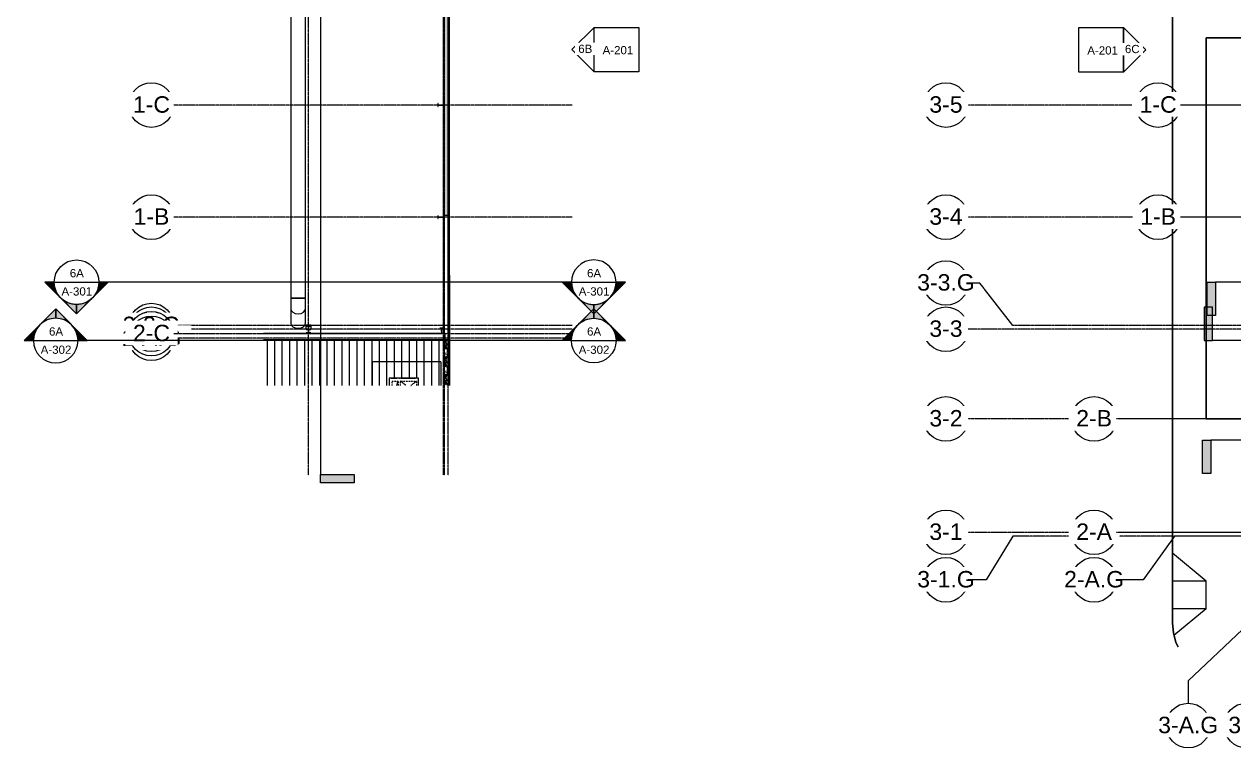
# Model space of a CAD drawing. Header units: inches. Extents: x 25369 to 33161, y -23509 to -20274.
# Drawn here: x 25369 to 27972, y -23251 to -21693 of the extents above; entities that cross this region are included whole.
import ezdxf

# ---------------------------------------------------------------- set-up
doc = ezdxf.new("R2010")
doc.units = ezdxf.units.IN
doc.header["$MEASUREMENT"] = 0
for name, pattern in [('Dash', [0.25, 0.125, -0.125]), ('Grid Line 1_2_', [0.875, 0.5, -0.125, 0.125, -0.125]), ('Hidden', [0.28125, 0.1875, -0.09375])]:
    doc.linetypes.add(name, pattern=pattern)
for name, color, linetype, lineweight in [('A-ROOF', 132, 'Continuous', 9), ('A-ROOF-PATT', 132, 'Continuous', 9), ('A-WALL', 113, 'Continuous', 9), ('A-WALL-PATT', 111, 'Continuous', 25), ('C-TOPO', 7, 'Continuous', 9), ('Conc', 7, 'Continuous', 13), ('EOP-PR', 4, 'Continuous', 13), ('G-ANNO-SYMB', 111, 'Continuous', 9), ('M-EQPM', 50, 'Continuous', 9), ('M-EQPM-HDLN', 50, 'Dash', 9), ('M-HVAC-DUCT', 70, 'Continuous', 9), ('S-BEAM', 12, 'Continuous', 9), ('S-COLS', 52, 'Continuous', 9), ('S-GRID', 1, 'Continuous', 9), ('S-GRID-IDEN', 1, 'Continuous', 9)]:
    doc.layers.add(name, color=color, linetype=linetype, lineweight=lineweight)
doc.styles.add('Arial', font='arial.ttf', dxfattribs={"height": 35.407186})
doc.styles.add('Arial_1', font='arial.ttf', dxfattribs={"height": 17.703593})
pattern_1 = [(0, (0, 0), (0, 24), []), (90, (0, 0), (-24, 1e-15), [])]
pattern_2 = [(161.57, (0.96, 0.96), (-7.6802237, -0.0009796), [0, -54.643, 6.067, 0]), (18.43, (-0.96, 0.96), (-7.6802237, 0.0009796), [0, -54.643, 6.067, 0]), (108.43, (0.96, 0.96), (3.8382953, -19.20136532), [18.211, -42.499]), (71.57, (-0.96, 0.96), (3.8382953, 19.20136532), [18.211, -42.499])]
pattern_3 = [(45, (0, 0), (-19.00703, 19.00703), []), (45, (0, 28.8), (-19.00703, 19.00703), [])]
pattern_4 = [(225, (25980.89, -22360.053), (19.00703, -19.00703), []), (225, (25980.89, -22388.853), (19.00703, -19.00703), [])]

# ---------------------------------------------------------------- blocks, each defined once
blk = doc.blocks.new('Carrier_48TC_Standard_Efficiency_Gas_Heat_Electric_Cooling_Packaged_Rooftop_Unit_3_to_15_nominal_tons - 15 ton 48TC__16-873539-Mezzanine Floor Plan')
at = {"layer": 'M-EQPM', "color": 8, "linetype": 'Hidden'}
for p, q in [((42.6, 67.7), (93.9, 67.7)), ((93.9, 67.7), (93.9, -79.7)), ((93.9, -79.7), (42.6, -79.7))]:
    blk.add_line(p, q, dxfattribs=at)
at = {"layer": 'M-EQPM', "color": 8}
for p, q in [((57.9, 31.7), (42.6, 31.7)), ((57.9, -31.7), (57.9, 31.7)), ((58.1, 27.3), (57.9, 27.3)), ((58.1, 27.3), (58.1, 15.4)), ((57.9, 15.4), (58.1, 15.4)), ((58.1, 10.3), (57.9, 10.3)), ((57.9, 9.3), (58.1, 9.3)), ((58.1, 6.7), (57.9, 6.7)), ((58.1, 9.3), (58.1, 10.3)), ((58.1, 10.3), (58.1, 9.3)), ((58.1, 6.7), (58.1, -25.1)), ((57.9, -25.1), (58.1, -25.1)), ((42.6, -31.7), (57.9, -31.7))]:
    blk.add_line(p, q, dxfattribs=at)
at = {"layer": 'M-EQPM-HDLN', "color": 8}
for p, q in [((42.6, 25.3), (51.7, 25.3)), ((42.6, 15.1), (51.7, 12.7)), ((51.7, 12.7), (42.6, 12.7)), ((42.6, -4.4), (51.7, 7.2)), ((42.6, 7.2), (51.7, 7.2)), ((51.7, 25.3), (51.7, 12.7)), ((51.7, 7.2), (51.7, -26.8)), ((42.6, -15.2), (51.7, -26.8)), ((51.7, -26.8), (42.6, -26.8))]:
    blk.add_line(p, q, dxfattribs=at)
blk = doc.blocks.new('columns and girder2 - one-1334686-Mezzanine Floor Plan')
at = {"layer": 'S-BEAM'}
h = blk.add_hatch(dxfattribs=at)
h.set_pattern_fill('FP_7', color=8, style=0, pattern_type=2)
h.set_pattern_definition(pattern_4)
h.paths.add_polyline_path([(-5, -1.3), (-5, -2), (5, -2), (5, -1.3), (0, -1.3)], flags=0)
h.paths.add_polyline_path([(-5, -17), (-5, -18.5), (5, -18.5), (5, -17)], flags=0)
h.paths.add_polyline_path([(5, -1204.9), (0, -1204.9), (0, -1206.4), (5, -1206.4), (5, -1205.8)], flags=0)
h.paths.add_polyline_path([(5, -1224.3), (0, -1224.3), (0, -1225.8), (5, -1225.8)], flags=0)
h = blk.add_hatch(dxfattribs=at)
h.set_pattern_fill('FP_7', color=8, style=0, pattern_type=2)
h.set_pattern_definition(pattern_4)
h.paths.add_polyline_path([(0.6, -2), (-0.6, -2), (-0.6, -17), (0.6, -17)], flags=0)
h.paths.add_polyline_path([(0.6, -1206.4), (0, -1206.4), (0, -1224.3), (0.6, -1224.3), (0.6, -1218.3)], flags=0)
at = {"layer": 'S-BEAM', "color": 7, "lineweight": 13}
for p, q in [((-5, -1.3), (-5, -2)), ((-5, -2), (5, -2)), ((5, -17), (-5, -17)), ((-5, -17), (-5, -18.5)), ((-5, -18.5), (5, -18.5)), ((0.6, -2), (-0.6, -2)), ((-0.6, -2), (-0.6, -17)), ((-0.6, -17), (0.6, -17)), ((0.6, -17), (0.6, -2)), ((5, -2), (5, -1.3)), ((5, -18.5), (5, -17)), ((5, -1204.9), (0, -1204.9)), ((0.6, -1206.4), (0, -1206.4)), ((0, -1206.4), (5, -1206.4)), ((0.6, -1224.3), (0.6, -1206.4)), ((5, -1206.4), (5, -1204.9)), ((0, -1224.3), (0.6, -1224.3)), ((5, -1224.3), (0, -1224.3)), ((5, -1225.8), (5, -1224.3))]:
    blk.add_line(p, q, dxfattribs=at)
at = {"layer": 'S-BEAM', "color": 8}
for p, q in [((-5, -17), (-5, -9.2)), ((-0.6, -9.2), (-5, -9.2)), ((5, -9.2), (0.6, -9.2)), ((5, -9.2), (5, -17)), ((0.6, -1213.3), (5, -1213.3)), ((5, -1206.4), (5, -1213.3))]:
    blk.add_line(p, q, dxfattribs=at)
blk = doc.blocks.new('Girt_Z - 10_D-1732176-Mezzanine Floor Plan')
at = {"layer": 'S-BEAM', "color": 8}
for p, q in [((26271.4, -22359.6), (25884.1, -22359.6)), ((26272.9, -22360.1), (25884.1, -22360.1)), ((26272.9, -22360.2), (25884.1, -22360.2)), ((26272.9, -22359.6), (26272, -22359.6)), ((26272.9, -22359.6), (26272.9, -22360.1)), ((26272.9, -22360.1), (26272.9, -22360.2))]:
    blk.add_line(p, q, dxfattribs=at)
blk = doc.blocks.new('Girt_Z - 10_D-1223975-Mezzanine Floor Plan')
at = {"layer": 'S-BEAM', "color": 8}
for p, q in [((26271.4, -22104.8), (26272, -22104.8)), ((26271.4, -22104.8), (26271.4, -22359.6)), ((26272, -22104.8), (26272, -22104.8)), ((26272, -22104.8), (26281.2, -22104.8)), ((26272, -22104.8), (26272, -22359.6)), ((26272, -22104.8), (26272, -22359.6)), ((26281.2, -22104.8), (26281.4, -22104.8)), ((26281.4, -22359.6), (26281.4, -22104.8)), ((26272, -22359.6), (26271.4, -22359.6)), ((26272, -22359.6), (26272, -22359.6)), ((26281.2, -22359.6), (26274.6, -22359.6)), ((26281.4, -22359.6), (26281.2, -22359.6))]:
    blk.add_line(p, q, dxfattribs=at)
blk = doc.blocks.new('Round Elbow - 1_0 D-1571915-Mezzanine Floor Plan')
at = {"layer": 'M-HVAC-DUCT', "color": 8}
for p, q in [((25942.5, -22282.9), (25958.5, -22282.9)), ((25958.5, -22282.9), (25974.5, -22282.9))]:
    blk.add_line(p, q, dxfattribs=at)
at = {"layer": 'M-HVAC-DUCT', "color": 8, "flags": 128}
for points in [[(25942.5, -22282.9), (25942.5, -22284.2), (25942.5, -22285.4), (25942.5, -22286.7), (25942.5, -22288), (25942.5, -22289.2), (25942.5, -22290.5), (25942.5, -22291.7), (25942.5, -22293), (25942.5, -22294.2), (25942.5, -22295.3), (25942.5, -22296.5), (25942.5, -22297.7), (25942.5, -22298.8), (25942.5, -22299.9), (25942.5, -22301), (25942.5, -22302), (25942.5, -22303), (25942.5, -22304), (25942.5, -22304.9), (25942.5, -22305.5)], [(25974.5, -22305.5), (25974.5, -22304.6), (25974.5, -22303.6), (25974.5, -22302.6), (25974.5, -22301.6), (25974.5, -22300.6), (25974.5, -22299.5), (25974.5, -22298.4), (25974.5, -22297.2), (25974.5, -22296.1), (25974.5, -22294.9), (25974.5, -22293.7), (25974.5, -22292.5), (25974.5, -22291.3), (25974.5, -22290), (25974.5, -22288.8), (25974.5, -22287.5), (25974.5, -22286.3), (25974.5, -22285), (25974.5, -22283.7), (25974.5, -22282.9)]]:
    blk.add_lwpolyline(points, dxfattribs=at)
at = {"layer": 'M-HVAC-DUCT', "color": 8}
for start_param, end_param in [(3.141593, 4.712389), (4.712389, 6.283185)]:
    blk.add_ellipse((25958.5, -22305.5), major_axis=(16, 0), ratio=0.707107, start_param=start_param, end_param=end_param, dxfattribs=at)
blk = doc.blocks.new('Grid - Grid Head - Circle-14747-Mezzanine Floor Plan')
at = {"layer": 'S-GRID-IDEN'}
blk.add_circle((0, 0), 0.25, dxfattribs=at)
blk = doc.blocks.new('Section - 3_32_ x 3_8_-18514-Mezzanine Floor Plan')
at = {"layer": 'G-ANNO-SYMB'}
blk.add_hatch(color=256, dxfattribs=at).paths.add_polyline_path([(0, 0.375), (0, 0), (-0.09375, 0), (-0.09375, 0.375)], flags=0)
for p, q in [((0, 0.375), (-0.09375, 0.375)), ((-0.09375, 0.375), (-0.09375, 0)), ((0, 0), (0, 0.375)), ((-0.09375, 0), (0, 0))]:
    blk.add_line(p, q, dxfattribs=at)
blk = doc.blocks.new('Section - Section Head - Filled-1526-Mezzanine Floor Plan')
at = {"layer": 'G-ANNO-SYMB'}
h = blk.add_hatch(color=256, dxfattribs=at)
edge = h.paths.add_edge_path(flags=0)
edge.add_line((-0.427, 0.177), (-0.25, 0.354))
edge.add_line((-0.25, 0.354), (-0.25, 0.25))
edge.add_arc((-0.25, 0), 0.25, 90, 135)
h = blk.add_hatch(color=256, dxfattribs=at)
edge = h.paths.add_edge_path(flags=0)
edge.add_arc((-0.25, 0), 0.25, 45, 90)
edge.add_line((-0.25, 0.25), (-0.25, 0.354))
edge.add_line((-0.25, 0.354), (-0.073, 0.177))
h = blk.add_hatch(color=256, dxfattribs=at)
edge = h.paths.add_edge_path(flags=0)
edge.add_arc((-0.25, 0), 0.25, 137.9216, 180)
edge.add_line((-0.5, 0), (-0.604, 0))
edge.add_line((-0.604, 0), (-0.436, 0.168))
h = blk.add_hatch(color=256, dxfattribs=at)
edge = h.paths.add_edge_path(flags=0)
edge.add_line((-0.064, 0.168), (0.104, 0))
edge.add_line((0.104, 0), (0, 0))
edge.add_arc((-0.25, 0), 0.25, 0, 42.0784)
for p, q in [((-0.25, 0.354), (-0.604, 0)), ((-0.25, 0.354), (-0.427, 0.177)), ((-0.25, 0.354), (0.104, 0)), ((-0.25, 0.25), (-0.25, 0.354)), ((-0.073, 0.177), (-0.25, 0.354)), ((-0.25, 0.354), (-0.25, 0.25)), ((-0.436, 0.168), (-0.604, 0)), ((0.104, 0), (-0.064, 0.168)), ((-0.604, 0), (-0.5, 0)), ((0, 0), (0.104, 0)), ((-0.5, 0), (-0.604, 0)), ((0, 0), (0.104, 0))]:
    blk.add_line(p, q, dxfattribs=at)
for start, end in [(360, 180), (137.9216, 180), (90, 135), (45, 90), (0, 42.0784), (180, 360)]:
    blk.add_arc((-0.25, 0), 0.25, start, end, dxfattribs=at)
blk = doc.blocks.new('Elevation - Detail Number-93309-Mezzanine Floor Plan')
at = {"layer": 'G-ANNO-SYMB'}
for p, q in [((-0.25, -0.25), (-0.25, 0.25)), ((-0.25, 0.25), (0.25, 0.25)), ((0.25, 0.25), (0.25, -0.25)), ((0.25, -0.25), (-0.25, -0.25))]:
    blk.add_line(p, q, dxfattribs=at)
blk = doc.blocks.new('Elevation - Detail Number-93036-Mezzanine Floor Plan')
at = {"layer": 'G-ANNO-SYMB'}
for p, q in [((0, 0.25), (-0.25, 0)), ((0.25, 0), (0, 0.25)), ((-0.25, 0), (0.25, 0))]:
    blk.add_line(p, q, dxfattribs=at)
blk = doc.blocks.new('Grid - Grid Head - Circle-14747-Overall Floor Plan')
at = {"layer": 'S-GRID-IDEN'}
blk.add_circle((0, 0), 0.25, dxfattribs=at)
blk = doc.blocks.new('Section - 3_32_ x 3_8_-18514-Overall Floor Plan')
at = {"layer": 'G-ANNO-SYMB'}
blk.add_hatch(color=256, dxfattribs=at).paths.add_polyline_path([(0, 0.375), (0, 0), (-0.09375, 0), (-0.09375, 0.375)], flags=0)
for p, q in [((0, 0.375), (-0.09375, 0.375)), ((-0.09375, 0.375), (-0.09375, 0)), ((0, 0), (0, 0.375)), ((-0.09375, 0), (0, 0))]:
    blk.add_line(p, q, dxfattribs=at)
blk = doc.blocks.new('Elevation - Detail Number-93309-Overall Floor Plan')
at = {"layer": 'G-ANNO-SYMB'}
for p, q in [((-0.25, -0.25), (-0.25, 0.25)), ((-0.25, 0.25), (0.25, 0.25)), ((0.25, 0.25), (0.25, -0.25)), ((0.25, -0.25), (-0.25, -0.25))]:
    blk.add_line(p, q, dxfattribs=at)
blk = doc.blocks.new('Elevation - Detail Number-93036-Overall Floor Plan')
at = {"layer": 'G-ANNO-SYMB'}
for p, q in [((0, 0.25), (-0.25, 0)), ((0.25, 0), (0, 0.25)), ((-0.25, 0), (0.25, 0))]:
    blk.add_line(p, q, dxfattribs=at)

msp = doc.modelspace()

# ---------------------------------------------------------------- hatches: boundary and pattern name
at = {"layer": 'A-ROOF-PATT'}
h = msp.add_hatch(dxfattribs=at)
h.set_pattern_fill('FP_1', color=8, style=0, pattern_type=2)
h.set_pattern_definition([(90, (0.298, -40.069), (-16.082, 1e-15), [])])
h.paths.add_polyline_path([(25884.1, -22470.9), (26154.5, -22470.9), (26154.5, -22455.6), (26158.9, -22455.6), (26158.9, -22455.4), (26170.8, -22455.4), (26170.8, -22455.6), (26179.5, -22455.6), (26179.5, -22455.4), (26211.3, -22455.4), (26211.3, -22455.6), (26217.9, -22455.6), (26217.9, -22470.9), (26271.9, -22470.9), (26271.9, -22372.9), (26272.6, -22372.9), (26272.6, -22372.8), (25884.1, -22372.8), (25884.1, -22465.5)], flags=0)
at = {"layer": 'A-WALL-PATT', "lineweight": 9}
h = msp.add_hatch(dxfattribs=at)
h.set_pattern_fill('FP_4', color=8, style=0, pattern_type=2)
h.set_pattern_definition(pattern_2)
h.paths.add_polyline_path([(26281.4, -22104.8), (26281.4, -21744.5), (26281.4, -21124.3), (26271.4, -21124.3), (26271.4, -22104.8), (26281.3, -22104.8)], flags=0)
h = msp.add_hatch(dxfattribs=at)
h.set_pattern_fill('FP_2', color=8, style=0, pattern_type=2)
h.set_pattern_definition(pattern_1)
h.paths.add_polyline_path([(26282.4, -22233.7), (26282.4, -21123.3), (26281.4, -21123.3), (26281.4, -22233.7)], flags=0)
h = msp.add_hatch(dxfattribs=at)
h.set_pattern_fill('FP_4', color=8, style=0, pattern_type=2)
h.set_pattern_definition(pattern_2)
h.paths.add_polyline_path([(26273.4, -22470.9), (26281.4, -22470.9), (26281.4, -22374.4), (26273.4, -22374.4), (26273.4, -22380.1)], flags=0)
h = msp.add_hatch(dxfattribs=at)
h.set_pattern_fill('FP_3', color=8, style=0, pattern_type=2)
h.set_pattern_definition([(0, (0, 0), (30.72, 7.68), [2.534, -20.506, 2.534, -20.506, -122.88]), (0, (0, 0), (30.72, 7.68), [-46.08, 2.534, -43.546, 2.534, -20.506, -53.76]), (0, (0, 0), (30.72, 7.68), [-115.2, 2.534, -12.826, 2.534, -35.866]), (120, (11.52, 3.84), (-22.0110751, 22.7643004), [2.534, -20.506, 2.534, -20.506, -122.88]), (120, (11.52, 3.84), (-22.0110751, 22.7643004), [-46.08, 2.534, -43.546, 2.534, -20.506, -53.76]), (120, (11.52, 3.84), (-22.0110751, 22.7643004), [-115.2, 2.534, -12.826, 2.534, -35.866]), (240, (15.36, 19.2), (-8.7089249, -30.4443004), [2.534, -20.506, 2.534, -20.506, -122.88]), (240, (15.36, 19.2), (-8.7089249, -30.4443004), [-46.08, 2.534, -43.546, 2.534, -20.506, -53.76]), (240, (15.36, 19.2), (-8.7089249, -30.4443004), [-115.2, 2.534, -12.826, 2.534, -35.866])])
h.paths.add_polyline_path([(26281.9, -22470.9), (26281.9, -22374.4), (26281.4, -22374.4), (26281.4, -22470.9)], flags=0)
h = msp.add_hatch(dxfattribs=at)
h.set_pattern_fill('FP_2', color=8, style=0, pattern_type=2)
h.set_pattern_definition(pattern_1)
h.paths.add_polyline_path([(26282.9, -22470.9), (26282.9, -22374.4), (26281.9, -22374.4), (26281.9, -22470.9)], flags=0)
at = {"layer": 'S-COLS'}
h = msp.add_hatch(dxfattribs=at)
h.set_pattern_fill('FP_5', color=8, style=0, pattern_type=2)
h.set_pattern_definition(pattern_3)
h.paths.add_polyline_path([(26259.2, -21870.8), (26259.6, -21870.8), (26259.6, -21868.4), (26259.8, -21867.9), (26260.3, -21867.7), (26270.3, -21867.7), (26270.8, -21867.9), (26271, -21868.4), (26271, -21870.8), (26271.4, -21870.8), (26271.4, -21864.3), (26271, -21864.3), (26271, -21866.8), (26270.8, -21867.2), (26270.3, -21867.4), (26260.3, -21867.4), (26259.8, -21867.2), (26259.6, -21866.8), (26259.6, -21864.3), (26259.2, -21864.3)], flags=0)
h = msp.add_hatch(dxfattribs=at)
h.set_pattern_fill('FP_5', color=8, style=0, pattern_type=2)
h.set_pattern_definition(pattern_3)
h.paths.add_polyline_path([(26267.2, -22358.8), (26267.7, -22358.8), (26267.5, -22358.4), (26267.5, -22348.7), (26267.7, -22348.2), (26268.2, -22348), (26271.4, -22348), (26271.4, -22347.6), (26263.4, -22347.6), (26263.4, -22348), (26266.6, -22348), (26267, -22348.2), (26267.2, -22348.7), (26267.2, -22358.4), (26267.1, -22358.8)], flags=0)

# ---------------------------------------------------------------- linework, layer by layer
at = {"layer": 'A-ROOF', "color": 8}
msp.add_line((26272.6, -22372.9), (26272.6, -22372.8), dxfattribs=at)
at = {"layer": 'A-WALL', "color": 7, "lineweight": 13}
for p, q in [((26271.4, -21134.3), (26271.4, -22104.8)), ((26281.4, -22104.8), (26281.4, -21124.3)), ((26282.4, -22233.7), (26282.4, -21123.3)), ((26283.9, -22233.7), (26283.9, -21121.8)), ((26281.4, -22233.7), (26283.9, -22233.7)), ((26283.1, -22233.7), (26283.1, -22372.2)), ((26284.7, -22233.7), (26283.1, -22233.7)), ((26284.7, -22372.2), (26284.7, -22233.7)), ((26271.9, -22372.9), (26271.9, -22470.9)), ((26284.7, -22372.9), (26271.9, -22372.9)), ((26273.4, -22470.9), (26273.4, -22374.4)), ((26284.4, -22374.4), (26273.4, -22374.4)), ((26281.4, -22470.9), (26281.4, -22374.4)), ((26281.9, -22470.9), (26281.9, -22374.4)), ((26282.9, -22470.9), (26282.9, -22374.4)), ((26283.1, -22372.2), (26284.7, -22372.2)), ((26284.4, -22470.9), (26284.4, -22372.9)), ((26284.7, -22470.9), (26284.7, -22372.9))]:
    msp.add_line(p, q, dxfattribs=at)
at = {"layer": 'A-WALL', "color": 8}
for p, q in [((25884.1, -22358.8), (26271.4, -22358.8)), ((26272, -22358.8), (26274.6, -22358.8)), ((26274.6, -22372.8), (26274.6, -22358.8)), ((26274.6, -22372.8), (25884.1, -22372.8))]:
    msp.add_line(p, q, dxfattribs=at)
at = {"layer": 'C-TOPO', "color": 8}
for p, q in [((27840.4, -22983.1), (27840.4, -20555)), ((27840.4, -20555), (27840.4, -22983.1)), ((27987.3, -21722.9), (27912.4, -21722.9)), ((27912.4, -21722.9), (27912.4, -22542.9)), ((27912.4, -22542.9), (27912.4, -21722.9)), ((27912.4, -21722.9), (27987.3, -21722.9)), ((27912.4, -22542.9), (27987.3, -22542.9)), ((27987.3, -22542.9), (27912.4, -22542.9)), ((27842.2, -23003.9), (27840.4, -22983.1)), ((27840.4, -22983.1), (27842.2, -23003.9)), ((27847.6, -23024.1), (27842.2, -23003.9)), ((27842.2, -23003.9), (27847.6, -23024.1)), ((27852.2, -23034), (27847.6, -23024.1)), ((27847.6, -23024.1), (27852.2, -23034))]:
    msp.add_line(p, q, dxfattribs=at)
at = {"layer": 'Conc', "color": 8, "lineweight": 9}
for p, q in [((27840.4, -20555), (27840.4, -22983.1)), ((27912.4, -21722.9), (27987.3, -21722.9)), ((27912.4, -21722.9), (27912.4, -22542.9)), ((27912.4, -22542.9), (27987.3, -22542.9))]:
    msp.add_line(p, q, dxfattribs=at)
msp.add_arc((27960.4, -22983.1), 120, 180, 205.13, dxfattribs=at)
at = {"layer": 'EOP-PR', "color": 8, "lineweight": 9}
for p, q in [((27912.4, -22892.1), (27840.4, -22832.1)), ((27912.4, -22892.1), (27840.4, -22892.1)), ((27912.4, -22952.1), (27912.4, -22892.1)), ((27912.4, -22952.1), (27840.4, -22952.1)), ((27912.4, -22952.1), (27843.3, -23009.6))]:
    msp.add_line(p, q, dxfattribs=at)
at = {"layer": 'G-ANNO-SYMB'}
for p, q in [((26006.8, -20826.1), (26006.8, -22662.9)), ((25433.6, -22248.8), (25529.6, -22248.8)), ((26546.8, -22248.8), (25529.6, -22248.8)), ((26546.8, -22248.8), (26642.8, -22248.8)), ((32512.7, -22248.8), (27933, -22248.8)), ((25388.8, -22374.4), (25484.8, -22374.4)), ((26546.8, -22374.4), (26642.8, -22374.4)), ((32512.7, -22374.4), (27926.4, -22374.4)), ((32512.7, -22588.6), (27922.8, -22588.6))]:
    msp.add_line(p, q, dxfattribs=at)
at = {"layer": 'M-HVAC-DUCT', "color": 8}
for p, q in [((25942.5, -21219.9), (25942.5, -22282.9)), ((25974.5, -22282.9), (25974.5, -21219.9)), ((25974.5, -22282.9), (25942.5, -22282.9)), ((25942.5, -22305.5), (25942.5, -22336.7)), ((25974.5, -22336.7), (25974.5, -22305.5))]:
    msp.add_line(p, q, dxfattribs=at)
for centre, major_axis, start_param, end_param in [((25958.5, -22305.5), (16, 0), 3.141593, 4.712389), ((25958.5, -22305.5), (16, 0), 4.712389, 6.283185), ((25958.5, -22336.7), (-16, 0), 0, 1.570796), ((25958.5, -22336.7), (16, 0), 4.712389, 6.283185)]:
    msp.add_ellipse(centre, major_axis=major_axis, ratio=0.707107, start_param=start_param, end_param=end_param, dxfattribs=at)
at = {"layer": 'S-COLS', "color": 7, "lineweight": 13}
for p, q in [((26259.6, -21864.3), (26259.2, -21864.3)), ((26259.2, -21864.3), (26259.2, -21870.8)), ((26259.6, -21866.8), (26259.6, -21864.3)), ((26271.4, -21864.3), (26271, -21864.3)), ((26271, -21864.3), (26271, -21866.8)), ((26271.4, -21870.8), (26271.4, -21864.3)), ((26259.2, -21870.8), (26259.6, -21870.8)), ((26259.6, -21870.8), (26259.6, -21868.4)), ((26270.3, -21867.4), (26260.3, -21867.4)), ((26260.3, -21867.7), (26270.3, -21867.7)), ((26271, -21868.4), (26271, -21870.8)), ((26271, -21870.8), (26271.4, -21870.8)), ((26259.6, -22105.6), (26259.2, -22105.6)), ((26259.2, -22105.6), (26259.2, -22112)), ((26259.2, -22112), (26259.6, -22112)), ((26259.6, -22108), (26259.6, -22105.6)), ((26259.6, -22112), (26259.6, -22109.6)), ((26270.3, -22108.7), (26260.3, -22108.7)), ((26260.3, -22108.9), (26270.3, -22108.9)), ((26271.4, -22105.6), (26271, -22105.6)), ((26271, -22105.6), (26271, -22108)), ((26271, -22109.6), (26271, -22112)), ((26271, -22112), (26271.4, -22112)), ((26271.4, -22347.6), (26263.4, -22347.6)), ((26263.4, -22347.6), (26263.4, -22348)), ((26263.4, -22348), (26266.6, -22348)), ((26267.2, -22348.7), (26267.2, -22358.4)), ((26267.5, -22358.4), (26267.5, -22348.7)), ((26268.2, -22348), (26271.4, -22348))]:
    msp.add_line(p, q, dxfattribs=at)
for centre, radius, start, end in [((26260.3, -21866.8), 0.683, 180, 270), ((26270.3, -21866.8), 0.683, 270, 0), ((26260.3, -21868.4), 0.683, 90, 180), ((26270.3, -21868.4), 0.683, 0, 90), ((26260.3, -22108), 0.683, 180, 270), ((26260.3, -22109.6), 0.683, 90, 180), ((26270.3, -22108), 0.683, 270, 0), ((26270.3, -22109.6), 0.683, 0, 90), ((26266.6, -22348.7), 0.691, 0, 90), ((26266.6, -22358.4), 0.691, 325.4836, 0), ((26268.2, -22348.7), 0.691, 90, 180), ((26268.2, -22358.4), 0.691, 180, 214.5164)]:
    msp.add_arc(centre, radius, start, end, dxfattribs=at)
at = {"layer": 'S-GRID', "linetype": 'Grid Line 1_2_'}
for p, q in [((25980.9, -22664.4), (25980.9, -20824.6)), ((25980.9, -22664.4), (25980.9, -20824.6)), ((26271.4, -22664.4), (26271.4, -20824.6)), ((26273.4, -22664.4), (26273.4, -20824.6)), ((26281.4, -22664.4), (26281.4, -20824.6)), ((26281.4, -22664.4), (26281.4, -20824.6)), ((28694.1, -22342.1), (27496.5, -22342.1)), ((32260.5, -22795.3), (27496.5, -22795.3)), ((32552.2, -22795.3), (27844.6, -22795.3))]:
    msp.add_line(p, q, dxfattribs=at)
at = {"layer": 'S-GRID'}
for p, q in [((27844.6, -22795.3), (27777.3, -22889.5)), ((27990.8, -22996.3), (27874, -23107.1)), ((27874, -23107.1), (27874, -23155.1))]:
    msp.add_line(p, q, dxfattribs=at)

# ---------------------------------------------------------------- block references
at = {"layer": 'G-ANNO-SYMB', "xscale": 191.9999999999999, "yscale": 191.9999999999999, "zscale": 191.9999999999999}
for name, p in [('Elevation - Detail Number-93309-Mezzanine Floor Plan', (26643.5, -21748.2)), ('Elevation - Detail Number-93309-Overall Floor Plan', (27686.7, -21748.6)), ('Section - Section Head - Filled-1526-Mezzanine Floor Plan', (25484.8, -22374.4)), ('Section - 3_32_ x 3_8_-18514-Overall Floor Plan', (27926.4, -22374.4))]:
    msp.add_blockref(name, p, dxfattribs=at)
at = {"layer": 'G-ANNO-SYMB', "extrusion": (0, 0, -1), "xscale": 191.9999999999999, "yscale": 191.9999999999999, "zscale": 191.9999999999999}
for name, p, rotation in [('Section - Section Head - Filled-1526-Mezzanine Floor Plan', (-25529.6, -22248.8), 180), ('Section - 3_32_ x 3_8_-18514-Overall Floor Plan', (-27933, -22248.8), 180), ('Section - 3_32_ x 3_8_-18514-Overall Floor Plan', (-27922.8, -22588.6), 180), ('Section - 3_32_ x 3_8_-18514-Mezzanine Floor Plan', (-26006.8, -22662.9), 90.00000000000053)]:
    msp.add_blockref(name, p, dxfattribs=dict(at, rotation=rotation))
at = {"layer": 'G-ANNO-SYMB', "xscale": 191.9999999999999, "yscale": 191.9999999999999, "zscale": 191.9999999999999, "rotation": 180}
msp.add_blockref('Section - Section Head - Filled-1526-Mezzanine Floor Plan', (26546.8, -22248.8), dxfattribs=at)
at = {"layer": 'G-ANNO-SYMB', "extrusion": (0, 0, -1), "xscale": 191.9999999999999, "yscale": 191.9999999999999, "zscale": 191.9999999999999}
msp.add_blockref('Section - Section Head - Filled-1526-Mezzanine Floor Plan', (-26546.8, -22374.4), dxfattribs=at)
at = {"layer": 'M-EQPM', "color": 8, "rotation": 89.99999999999999}
msp.add_blockref('Carrier_48TC_Standard_Efficiency_Gas_Heat_Electric_Cooling_Packaged_Rooftop_Unit_3_to_15_nominal_tons - 15 ton 48TC__16-873539-Mezzanine Floor Plan', (26186.2, -22513.5), dxfattribs=at)
at = {"layer": 'M-HVAC-DUCT', "color": 8}
msp.add_blockref('Round Elbow - 1_0 D-1571915-Mezzanine Floor Plan', (0, 0), dxfattribs=at)
at = {"layer": 'S-BEAM', "color": 8, "rotation": 180}
msp.add_blockref('columns and girder2 - one-1334686-Mezzanine Floor Plan', (25980.9, -22360.1), dxfattribs=at)
at = {"layer": 'S-BEAM', "color": 8}
for name in ['Girt_Z - 10_D-1223975-Mezzanine Floor Plan', 'Girt_Z - 10_D-1732176-Mezzanine Floor Plan']:
    msp.add_blockref(name, (0, 0), dxfattribs=at)
at = {"layer": 'S-GRID-IDEN', "xscale": 191.9999999999999, "yscale": 191.9999999999999, "zscale": 191.9999999999999}
for name, p, rotation in [('Grid - Grid Head - Circle-14747-Mezzanine Floor Plan', (25642.7, -21867.6), 89.99999999999982), ('Grid - Grid Head - Circle-14747-Overall Floor Plan', (27352.5, -21867.6), 89.99999999999984), ('Grid - Grid Head - Circle-14747-Overall Floor Plan', (27809.1, -21867.6), 89.99999999999984), ('Grid - Grid Head - Circle-14747-Mezzanine Floor Plan', (25642.7, -22108.8), 89.99999999999982), ('Grid - Grid Head - Circle-14747-Overall Floor Plan', (27352.5, -22108.8), 89.99999999999984), ('Grid - Grid Head - Circle-14747-Overall Floor Plan', (27809.1, -22108.8), 89.99999999999984), ('Grid - Grid Head - Circle-14747-Overall Floor Plan', (27352.5, -22250.6), 89.9999999999999), ('Grid - Grid Head - Circle-14747-Mezzanine Floor Plan', (25642.7, -22350.1), 89.99999999999982), ('Grid - Grid Head - Circle-14747-Overall Floor Plan', (27352.5, -22350.1), 89.9999999999999), ('Grid - Grid Head - Circle-14747-Overall Floor Plan', (27352.5, -22543.1), 89.99999999999984), ('Grid - Grid Head - Circle-14747-Overall Floor Plan', (27671.3, -22543.1), 89.9999999999998), ('Grid - Grid Head - Circle-14747-Overall Floor Plan', (27352.5, -22787.3), 89.99999999999984), ('Grid - Grid Head - Circle-14747-Overall Floor Plan', (27671.3, -22787.3), 89.9999999999998), ('Grid - Grid Head - Circle-14747-Overall Floor Plan', (27352.5, -22889.5), 89.99999999999984), ('Grid - Grid Head - Circle-14747-Overall Floor Plan', (27671.3, -22889.5), 89.9999999999998)]:
    msp.add_blockref(name, p, dxfattribs=dict(at, rotation=rotation))
for p in [(27874, -23203.1), (27998.8, -23203.1)]:
    msp.add_blockref('Grid - Grid Head - Circle-14747-Overall Floor Plan', p, dxfattribs=at)

# ---------------------------------------------------------------- texts
at = {"layer": 'G-ANNO-SYMB', "char_height": 17.7, "attachment_point": 2, "line_spacing_factor": 0.938532, "style": 'Arial_1'}
for s, insert, width in [('6A', (25482.2, -22220.5), 36.072), ('6A', (26595.4, -22220.5), 36.072), ('A-301', (25482.2, -22259.8), 78.624), ('A-301', (26595.4, -22259.8), 78.624), ('6A', (25437.5, -22346), 36.072), ('6A', (26595.4, -22346), 36.072), ('A-302', (25437.5, -22385.3), 78.624), ('A-302', (26595.4, -22385.3), 78.624)]:
    msp.add_mtext(s, dxfattribs=dict(at, insert=insert, width=width))

# ---------------------------------------------------------------- next in the draw order: texts
at = {"layer": 'G-ANNO-SYMB', "char_height": 17.7, "width": 78.624, "attachment_point": 2, "line_spacing_factor": 0.938532, "style": 'Arial_1', "bg_fill": 3, "box_fill_scale": 1.25, "bg_fill_color": 0, "bg_fill_transparency": 0}
for insert in [(26646.7, -21740.5), (27689.8, -21741)]:
    msp.add_mtext('A-201', dxfattribs=dict(at, insert=insert))
at = {"layer": 'S-GRID-IDEN', "char_height": 35.41, "attachment_point": 2, "line_spacing_factor": 0.938532, "style": 'Arial', "bg_fill": 3, "box_fill_scale": 1.25, "bg_fill_color": 0, "bg_fill_transparency": 0}
for s, insert, width in [('3-5', (25642.9, -21848.5), 85.104), ('3-5', (27352.7, -21848.5), 85.104), ('3-4', (25642.9, -22089.7), 85.104), ('3-4', (27352.7, -22089.7), 85.104), ('3-3.G', (27352.7, -22231.5), 147.312), ('3-3', (25642.9, -22331), 85.104), ('3-3', (27352.7, -22331), 85.104), ('3-2', (27352.7, -22524), 85.104), ('3-1', (27352.7, -22768.2), 85.104), ('3-1.G', (27352.7, -22870.5), 147.312), ('2-A.G', (27671.5, -22870.5), 153.792), ('3-A', (27998.8, -23184.2), 91.584)]:
    msp.add_mtext(s, dxfattribs=dict(at, insert=insert, width=width))

# ---------------------------------------------------------------- next in the draw order: linework, layer by layer
at = {"layer": 'S-GRID', "linetype": 'Grid Line 1_2_'}
for p, q in [((26548.3, -21867.6), (25690.7, -21867.6)), ((32356.5, -21867.6), (27400.5, -21867.6)), ((26548.3, -22108.8), (25690.7, -22108.8)), ((32356.5, -22108.8), (27400.5, -22108.8)), ((26548.3, -22350.1), (25690.7, -22350.1)), ((28694.1, -22350.1), (27400.5, -22350.1)), ((32356.5, -22543.1), (27400.5, -22543.1)), ((32356.5, -22787.3), (27400.5, -22787.3))]:
    msp.add_line(p, q, dxfattribs=at)
at = {"layer": 'S-GRID'}
for p, q in [((27425.6, -22250.6), (27400.5, -22250.6)), ((27496.5, -22342.1), (27425.6, -22250.6)), ((27496.5, -22795.3), (27439, -22889.5)), ((27439, -22889.5), (27400.5, -22889.5)), ((27777.3, -22889.5), (27719.3, -22889.5))]:
    msp.add_line(p, q, dxfattribs=at)

# ---------------------------------------------------------------- next in the draw order: block references
at = {"layer": 'G-ANNO-SYMB', "xscale": 191.9999999999999, "yscale": 191.9999999999999, "zscale": 191.9999999999999, "rotation": 90}
msp.add_blockref('Elevation - Detail Number-93036-Mezzanine Floor Plan', (26595.5, -21748.2), dxfattribs=at)
at = {"layer": 'G-ANNO-SYMB', "extrusion": (0, 0, -1), "xscale": 191.9999999999999, "yscale": 191.9999999999999, "zscale": 191.9999999999999, "rotation": 90.00000000002636}
msp.add_blockref('Elevation - Detail Number-93036-Overall Floor Plan', (-27734.7, -21748.6), dxfattribs=at)
at = {"layer": 'S-GRID-IDEN', "xscale": 191.9999999999999, "yscale": 191.9999999999999, "zscale": 191.9999999999999, "rotation": 89.99999999999982}
for p in [(25642.7, -21867.6), (25642.7, -22108.8), (25642.7, -22342.1)]:
    msp.add_blockref('Grid - Grid Head - Circle-14747-Mezzanine Floor Plan', p, dxfattribs=at)

# ---------------------------------------------------------------- next in the draw order: texts
at = {"layer": 'S-GRID-IDEN', "insert": (27874, -23184.2), "char_height": 35.41, "width": 153.792, "attachment_point": 2, "line_spacing_factor": 0.938532, "style": 'Arial', "bg_fill": 3, "box_fill_scale": 1.25, "bg_fill_color": 0, "bg_fill_transparency": 0}
msp.add_mtext('3-A.G', dxfattribs=at)

# ---------------------------------------------------------------- next in the draw order: texts
at = {"layer": 'G-ANNO-SYMB', "char_height": 17.7, "attachment_point": 2, "line_spacing_factor": 0.938532, "style": 'Arial_1', "bg_fill": 3, "box_fill_scale": 1.25, "bg_fill_color": 0, "bg_fill_transparency": 0}
for s, insert, width in [('6B', (26576.5, -21737.6), 36.072), ('6C', (27753.6, -21738), 37.584)]:
    msp.add_mtext(s, dxfattribs=dict(at, insert=insert, width=width))
at = {"layer": 'S-GRID-IDEN', "char_height": 35.41, "attachment_point": 2, "line_spacing_factor": 0.938532, "style": 'Arial', "bg_fill": 3, "box_fill_scale": 1.25, "bg_fill_color": 0, "bg_fill_transparency": 0}
for s, insert, width in [('1-C', (25642.9, -21848.5), 94.608), ('1-C', (27809.3, -21848.5), 94.608), ('1-B', (25642.9, -22089.7), 91.584), ('1-B', (27809.3, -22089.7), 91.584), ('3-3.G', (25642.9, -22323), 147.312), ('2-B', (27671.5, -22524), 91.584), ('2-A', (27671.5, -22768.2), 91.584)]:
    msp.add_mtext(s, dxfattribs=dict(at, insert=insert, width=width))

# ---------------------------------------------------------------- next in the draw order: linework, layer by layer
at = {"layer": 'S-GRID', "linetype": 'Grid Line 1_2_'}
for p, q in [((26548.3, -21867.6), (25690.7, -21867.6)), ((33026.6, -21867.6), (27857.1, -21867.6)), ((26548.3, -22108.8), (25690.7, -22108.8)), ((33026.6, -22108.8), (27857.1, -22108.8)), ((26548.3, -22342.1), (25690.7, -22342.1)), ((32648.2, -22543.1), (27719.3, -22543.1)), ((32648.2, -22787.3), (27719.3, -22787.3))]:
    msp.add_line(p, q, dxfattribs=at)

# ---------------------------------------------------------------- next in the draw order: block references
at = {"layer": 'S-GRID-IDEN', "xscale": 191.9999999999999, "yscale": 191.9999999999999, "zscale": 191.9999999999999, "rotation": 89.99999999999982}
msp.add_blockref('Grid - Grid Head - Circle-14747-Mezzanine Floor Plan', (25642.7, -22359.6), dxfattribs=at)

# ---------------------------------------------------------------- next in the draw order: texts
at = {"layer": 'S-GRID-IDEN', "insert": (25642.9, -22340.5), "char_height": 35.41, "width": 91.584, "attachment_point": 2, "line_spacing_factor": 0.938532, "style": 'Arial', "bg_fill": 3, "box_fill_scale": 1.25, "bg_fill_color": 0, "bg_fill_transparency": 0}
msp.add_mtext('1-A', dxfattribs=at)

# ---------------------------------------------------------------- next in the draw order: linework, layer by layer
at = {"layer": 'S-GRID', "linetype": 'Grid Line 1_2_'}
msp.add_line((26548.3, -22359.6), (25690.7, -22359.6), dxfattribs=at)

# ---------------------------------------------------------------- next in the draw order: block references
at = {"layer": 'S-GRID-IDEN', "xscale": 191.9999999999999, "yscale": 191.9999999999999, "zscale": 191.9999999999999, "rotation": 89.99999999999982}
msp.add_blockref('Grid - Grid Head - Circle-14747-Mezzanine Floor Plan', (25642.7, -22369.6), dxfattribs=at)

# ---------------------------------------------------------------- next in the draw order: texts
at = {"layer": 'S-GRID-IDEN', "insert": (25642.9, -22350.5), "char_height": 35.41, "width": 153.792, "attachment_point": 2, "line_spacing_factor": 0.938532, "style": 'Arial', "bg_fill": 3, "box_fill_scale": 1.25, "bg_fill_color": 0, "bg_fill_transparency": 0}
msp.add_mtext('1-A.G', dxfattribs=at)

# ---------------------------------------------------------------- next in the draw order: linework, layer by layer
at = {"layer": 'S-GRID', "linetype": 'Grid Line 1_2_'}
msp.add_line((26548.3, -22369.6), (25690.7, -22369.6), dxfattribs=at)

# ---------------------------------------------------------------- next in the draw order: block references
at = {"layer": 'S-GRID-IDEN', "xscale": 191.9999999999999, "yscale": 191.9999999999999, "zscale": 191.9999999999999, "rotation": 89.99999999999982}
msp.add_blockref('Grid - Grid Head - Circle-14747-Mezzanine Floor Plan', (25642.7, -22359.6), dxfattribs=at)

# ---------------------------------------------------------------- next in the draw order: texts
at = {"layer": 'S-GRID-IDEN', "insert": (25642.9, -22340.5), "char_height": 35.41, "width": 94.608, "attachment_point": 2, "line_spacing_factor": 0.938532, "style": 'Arial', "bg_fill": 3, "box_fill_scale": 1.25, "bg_fill_color": 0, "bg_fill_transparency": 0}
msp.add_mtext('2-C', dxfattribs=at)

# ---------------------------------------------------------------- next in the draw order: linework, layer by layer
at = {"layer": 'G-ANNO-SYMB'}
msp.add_line((26546.8, -22374.4), (25484.8, -22374.4), dxfattribs=at)
at = {"layer": 'S-GRID', "linetype": 'Grid Line 1_2_'}
msp.add_line((26548.3, -22359.6), (25690.7, -22359.6), dxfattribs=at)

doc.saveas('drawing.dxf')
